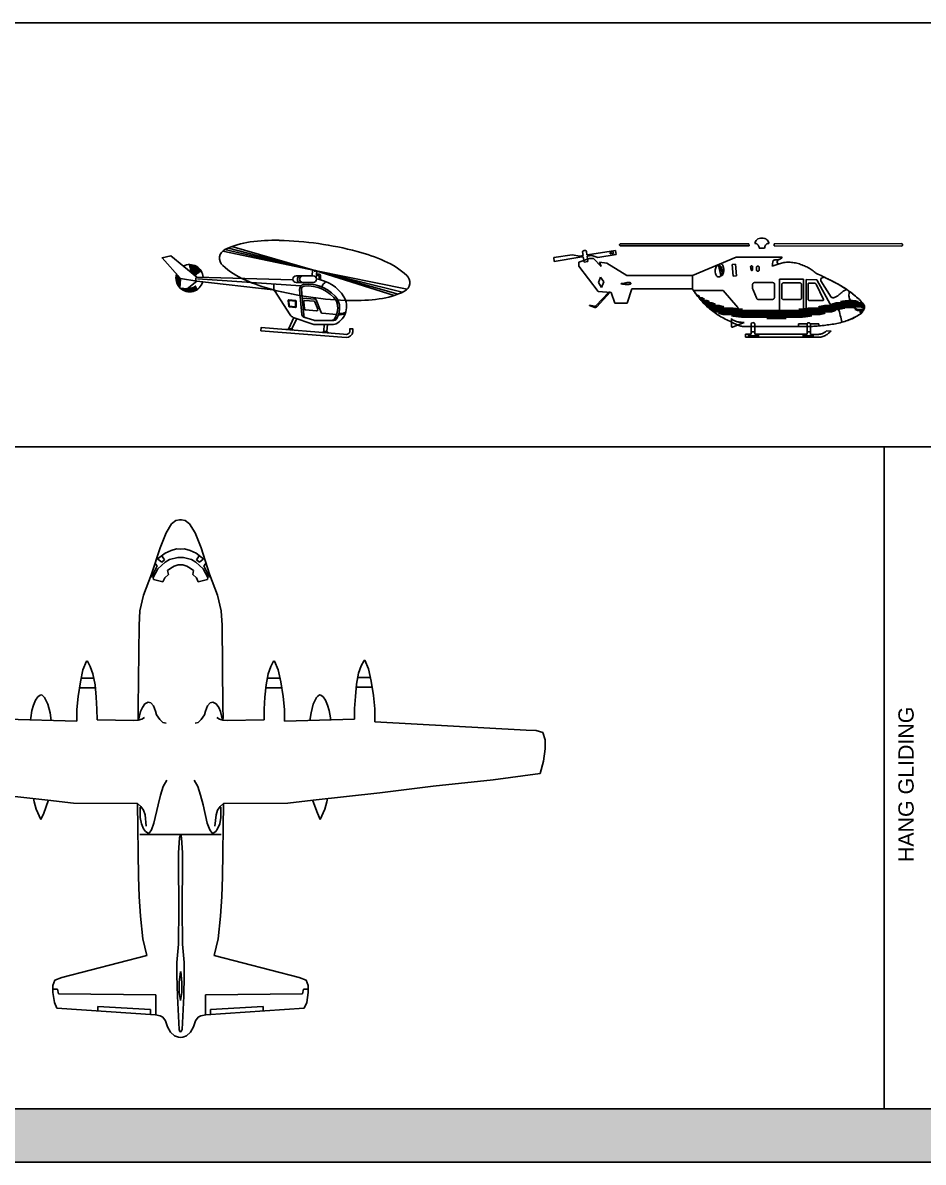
# Model space of a CAD drawing. Header units: millimetres. Extents: x 15433 to 243506, y 235846 to 321695.
# Drawn here: x 96177 to 125635, y 235846 to 273107 of the extents above; entities that cross this region are included whole.
import ezdxf

# ---------------------------------------------------------------- set-up
doc = ezdxf.new("R2010")
doc.units = ezdxf.units.MM
doc.layers.add('www.cad-blocks.net', color=7, linetype='Continuous')
doc.styles.get("Standard").update_dxf_attribs({"font": 'arial.ttf'})

# ---------------------------------------------------------------- blocks, each defined once
blk = doc.blocks.new('A$C612C57CA')
at = {"color": 0, "linetype": 'ByBlock'}
for p, q in [((6256, 16499), (6541, 16537)), ((6541, 16537), (6743, 16540)), ((6743, 16540), (6908, 16486)), ((5838, 15361), (5979, 16425)), ((5979, 16425), (6256, 16499)), ((6908, 16486), (6954, 16337)), ((6954, 16337), (6962, 16109)), ((6962, 16109), (7154, 12675)), ((5694, 13997), (5838, 15361)), ((5538, 12786), (5694, 13997)), ((5378, 11280), (5538, 12786)), ((7154, 12674), (7448, 12674)), ((7448, 12674), (7745, 12644)), ((7745, 12644), (8075, 12593)), ((7937, 12608), (7937, 12269)), ((8075, 12593), (8349, 12535)), ((8158, 12563), (8158, 12296)), ((8349, 12535), (8545, 12450)), ((8544, 12430), (8421, 12368)), ((8545, 12450), (8544, 12430)), ((7214, 12214), (7167, 10625)), ((7455, 12215), (7214, 12214)), ((7725, 12233), (7455, 12215)), ((8008, 12258), (7725, 12233)), ((8256, 12308), (8008, 12258)), ((8421, 12368), (8256, 12308)), ((7197, 11669), (7245, 11668)), ((7245, 11668), (7406, 11643)), ((7406, 11643), (7530, 11604)), ((4939, 11438), (5175, 11542)), ((5077, 11373), (4939, 11438)), ((5362, 11271), (5077, 11373)), ((5175, 11542), (5336, 11590)), ((5336, 11590), (5412, 11605)), ((7530, 11604), (7642, 11557)), ((7642, 11557), (7718, 11506)), ((7730, 11382), (7704, 11355)), ((7718, 11506), (7758, 11454)), ((7759, 11417), (7730, 11382)), ((7758, 11454), (7759, 11417)), ((663, 11076), (791, 11132)), ((791, 11132), (1014, 11163)), ((1014, 11163), (1172, 11163)), ((1092, 11057), (1092, 11158)), ((1172, 11163), (1292, 11117)), ((1292, 11117), (1359, 10959)), ((5309, 10701), (5378, 11280)), ((7357, 11230), (7184, 11201)), ((7551, 11279), (7357, 11230)), ((7704, 11355), (7551, 11279)), ((511, 8841), (663, 11076)), ((961, 8834), (987, 11034)), ((987, 11034), (1092, 11057)), ((1359, 10959), (1858, 9033)), ((5298, 9243), (5309, 10701)), ((7167, 10625), (7431, 10624)), ((7431, 10624), (7727, 10594)), ((7727, 10594), (8058, 10542)), ((7919, 10558), (7919, 10218)), ((8058, 10542), (8331, 10485)), ((8141, 10513), (8141, 10246)), ((8331, 10485), (8528, 10399)), ((8527, 10380), (8403, 10318)), ((8528, 10399), (8527, 10380)), ((696, 10144), (609, 10146)), ((633, 8952), (696, 10144)), ((7196, 10164), (7178, 9328)), ((7437, 10165), (7196, 10164)), ((7708, 10183), (7437, 10165)), ((7990, 10208), (7708, 10183)), ((8238, 10257), (7990, 10208)), ((8403, 10318), (8238, 10257)), ((7178, 9328), (7186, 9229)), ((1858, 9033), (2236, 9122)), ((2236, 9122), (2744, 9179)), ((2744, 9179), (3191, 9206)), ((3191, 9206), (3639, 9221)), ((3639, 9221), (5298, 9243)), ((4595, 9194), (4595, 8274)), ((4668, 9068), (4624, 9008)), ((4723, 9110), (4668, 9068)), ((4840, 9159), (4723, 9110)), ((5040, 9076), (4787, 9050)), ((4982, 9183), (4840, 9159)), ((5216, 9185), (4982, 9183)), ((5150, 9112), (5040, 9076)), ((5230, 9169), (5150, 9112)), ((5298, 9243), (5230, 9169)), ((7186, 9229), (7257, 9234)), ((7186, 9229), (7214, 9151)), ((7214, 9151), (7251, 9090)), ((7222, 9213), (7386, 9180)), ((7257, 9234), (7482, 9230)), ((7386, 9180), (7478, 9135)), ((7478, 9135), (7560, 9082)), ((7482, 9230), (9344, 9212)), ((7560, 9082), (7596, 9004)), ((9344, 9212), (9668, 9193)), ((9668, 9193), (10024, 9110)), ((10024, 9110), (10495, 8929)), ((486, 8733), (511, 8841)), ((516, 8834), (961, 8834)), ((528, 8948), (633, 8952)), ((4624, 9008), (4627, 8983)), ((4627, 8983), (4700, 8932)), ((4700, 8932), (4853, 8876)), ((4853, 8876), (5273, 8780)), ((5273, 8780), (5491, 8722)), ((7310, 8812), (7203, 8741)), ((7392, 8838), (7310, 8812)), ((7512, 8880), (7392, 8838)), ((7580, 8943), (7512, 8880)), ((7596, 9004), (7580, 8943)), ((10375, 8880), (10322, 8674)), ((10375, 8880), (10420, 8891)), ((10420, 8891), (10620, 8783)), ((10431, 8948), (10444, 8918)), ((10444, 8918), (10690, 8800)), ((10495, 8929), (11095, 8734)), ((10620, 8783), (10770, 8618)), ((10690, 8800), (10738, 8845)), ((10837, 8784), (10769, 8696)), ((10838, 8800), (10976, 8621)), ((118, 8499), (235, 8567)), ((235, 8567), (374, 8612)), ((374, 8612), (454, 8671)), ((454, 8671), (486, 8733)), ((5491, 8722), (5686, 8661)), ((5686, 8661), (5831, 8579)), ((7139, 8670), (7124, 8600)), ((7203, 8741), (7139, 8670)), ((10322, 8674), (10413, 8630)), ((10413, 8630), (10487, 8546)), ((10487, 8546), (10582, 8567)), ((10582, 8567), (10633, 8489)), ((10769, 8696), (10820, 8634)), ((10770, 8618), (10827, 8517)), ((10820, 8634), (10910, 8694)), ((10976, 8621), (11037, 8486)), ((11095, 8734), (11438, 8600)), ((11438, 8600), (11640, 8474)), ((5, 8320), (0, 8270)), ((5, 8220), (0, 8271)), ((5, 8320), (32, 8406)), ((32, 8406), (118, 8499)), ((133, 8283), (125, 8270)), ((133, 8257), (125, 8271)), ((180, 8304), (133, 8283)), ((935, 8342), (180, 8304)), ((834, 8271), (1013, 8299)), ((834, 8270), (1013, 8241)), ((1410, 8354), (935, 8342)), ((1013, 8299), (1240, 8300)), ((1240, 8300), (1495, 8275)), ((1240, 8241), (1495, 8265)), ((1699, 8351), (1410, 8354)), ((2108, 8315), (1699, 8351)), ((2332, 8316), (2108, 8315)), ((2707, 8308), (2332, 8316)), ((4179, 8314), (2707, 8308)), ((4524, 8291), (4179, 8314)), ((4595, 8274), (4524, 8291)), ((4595, 8266), (4524, 8249)), ((4595, 7347), (4595, 8266)), ((10633, 8489), (10678, 8413)), ((10678, 8413), (10711, 8324)), ((10711, 8324), (10711, 8270)), ((10711, 8216), (10711, 8271)), ((10827, 8517), (10877, 8335)), ((10877, 8335), (10877, 8270)), ((10877, 8206), (10877, 8271)), ((11037, 8486), (11069, 8362)), ((11069, 8362), (11067, 8270)), ((11069, 8178), (11067, 8270)), ((11640, 8474), (11713, 8376)), ((11713, 8376), (11728, 8291)), ((11728, 8291), (11730, 8270)), ((11728, 8249), (11730, 8270)), ((5, 8220), (32, 8135)), ((32, 8135), (118, 8041)), ((118, 8041), (235, 7973)), ((180, 8236), (133, 8257)), ((935, 8198), (180, 8236)), ((1410, 8186), (935, 8198)), ((1013, 8241), (1240, 8241)), ((1699, 8189), (1410, 8186)), ((2108, 8225), (1699, 8189)), ((2332, 8224), (2108, 8225)), ((2707, 8232), (2332, 8224)), ((4179, 8226), (2707, 8232)), ((4524, 8249), (4179, 8226)), ((10582, 7973), (10633, 8051)), ((10633, 8051), (10678, 8127)), ((10678, 8127), (10711, 8216)), ((10770, 7922), (10827, 8023)), ((10827, 8023), (10877, 8206)), ((10976, 7919), (11037, 8054)), ((11037, 8054), (11069, 8178)), ((11438, 7940), (11640, 8066)), ((11640, 8066), (11713, 8165)), ((11713, 8165), (11728, 8249)), ((235, 7973), (374, 7928)), ((374, 7928), (454, 7869)), ((454, 7869), (486, 7807)), ((486, 7807), (511, 7699)), ((4853, 7665), (5273, 7760)), ((5273, 7760), (5491, 7818)), ((5491, 7818), (5686, 7879)), ((5686, 7879), (5831, 7961)), ((7139, 7871), (7124, 7940)), ((7203, 7799), (7139, 7871)), ((7310, 7728), (7203, 7799)), ((10322, 7867), (10413, 7911)), ((10375, 7660), (10322, 7867)), ((10413, 7911), (10487, 7995)), ((10420, 7649), (10620, 7758)), ((10487, 7995), (10582, 7973)), ((10495, 7611), (11095, 7806)), ((10620, 7758), (10770, 7922)), ((10769, 7844), (10820, 7906)), ((10837, 7757), (10769, 7844)), ((10820, 7906), (10910, 7846)), ((10838, 7741), (10976, 7919)), ((11095, 7806), (11438, 7940)), ((511, 7699), (663, 5464)), ((516, 7706), (961, 7706)), ((528, 7592), (633, 7588)), ((633, 7588), (696, 6396)), ((961, 7706), (987, 5507)), ((1359, 5581), (1858, 7508)), ((1858, 7508), (2236, 7418)), ((4624, 7532), (4627, 7557)), ((4668, 7472), (4624, 7532)), ((4627, 7557), (4700, 7608)), ((4700, 7608), (4853, 7665)), ((5040, 7465), (4787, 7490)), ((7392, 7703), (7310, 7728)), ((7512, 7660), (7392, 7703)), ((7580, 7598), (7512, 7660)), ((7560, 7459), (7596, 7536)), ((7596, 7536), (7580, 7598)), ((10024, 7431), (10495, 7611)), ((10375, 7660), (10420, 7649)), ((10431, 7592), (10444, 7623)), ((10444, 7623), (10690, 7740)), ((10690, 7740), (10738, 7696)), ((2236, 7418), (2744, 7362)), ((2744, 7362), (3191, 7334)), ((3191, 7334), (3639, 7320)), ((3639, 7320), (5298, 7298)), ((4723, 7431), (4668, 7472)), ((4840, 7382), (4723, 7431)), ((4982, 7357), (4840, 7382)), ((5216, 7355), (4982, 7357)), ((5150, 7429), (5040, 7465)), ((5230, 7371), (5150, 7429)), ((5298, 7298), (5230, 7371)), ((5298, 7298), (5309, 5840)), ((7178, 7212), (7186, 7311)), ((7186, 7311), (7214, 7389)), ((7186, 7311), (7257, 7306)), ((7214, 7389), (7251, 7451)), ((7222, 7328), (7386, 7361)), ((7257, 7306), (7482, 7310)), ((7386, 7361), (7478, 7405)), ((7478, 7405), (7560, 7459)), ((7482, 7310), (9344, 7328)), ((9344, 7328), (9668, 7347)), ((9668, 7347), (10024, 7431)), ((7196, 6377), (7178, 7212)), ((696, 6396), (609, 6394)), ((7437, 6376), (7196, 6377)), ((7708, 6358), (7437, 6376)), ((7990, 6332), (7708, 6358)), ((7919, 5983), (7919, 6322)), ((8238, 6283), (7990, 6332)), ((8141, 6028), (8141, 6294)), ((8403, 6223), (8238, 6283)), ((8527, 6160), (8403, 6223)), ((7431, 5916), (7727, 5946)), ((7727, 5946), (8058, 5998)), ((8058, 5998), (8331, 6055)), ((8331, 6055), (8528, 6141)), ((8528, 6141), (8527, 6160)), ((5309, 5840), (5378, 5261)), ((7167, 5915), (7431, 5916)), ((7214, 4326), (7167, 5915)), ((663, 5464), (791, 5409)), ((987, 5507), (1092, 5483)), ((1092, 5483), (1092, 5382)), ((1292, 5423), (1359, 5581)), ((791, 5409), (1014, 5377)), ((1014, 5377), (1172, 5377)), ((1172, 5377), (1292, 5423)), ((5077, 5168), (4939, 5103)), ((5362, 5269), (5077, 5168)), ((5378, 5261), (5538, 3754)), ((7357, 5311), (7184, 5339)), ((7551, 5262), (7357, 5311)), ((7704, 5185), (7551, 5262)), ((7730, 5159), (7704, 5185)), ((4939, 5103), (5175, 4999)), ((5175, 4999), (5336, 4951)), ((5336, 4951), (5412, 4936)), ((7406, 4897), (7530, 4937)), ((7530, 4937), (7642, 4984)), ((7642, 4984), (7718, 5034)), ((7718, 5034), (7758, 5086)), ((7759, 5123), (7730, 5159)), ((7758, 5086), (7759, 5123)), ((7197, 4871), (7245, 4873)), ((7245, 4873), (7406, 4897)), ((7455, 4325), (7214, 4326)), ((7725, 4307), (7455, 4325)), ((8008, 4282), (7725, 4307)), ((7937, 3933), (7937, 4272)), ((8256, 4233), (8008, 4282)), ((8158, 3978), (8158, 4244)), ((8421, 4172), (8256, 4233)), ((8544, 4110), (8421, 4172)), ((7448, 3866), (7745, 3896)), ((7745, 3896), (8075, 3948)), ((8075, 3948), (8349, 4005)), ((8349, 4005), (8545, 4091)), ((8545, 4091), (8544, 4110)), ((5538, 3754), (5694, 2543)), ((6962, 431), (7154, 3865)), ((7154, 3866), (7448, 3866)), ((5694, 2543), (5838, 1179)), ((5838, 1179), (5979, 116)), ((6954, 204), (6962, 431)), ((5979, 116), (6256, 41)), ((6256, 41), (6541, 3)), ((6541, 3), (6743, 0)), ((6743, 0), (6908, 55)), ((6908, 55), (6954, 204))]:
    blk.add_line(p, q, dxfattribs=at)
blk = doc.blocks.new('A$C4BD03085')
at = {"linetype": 'Continuous'}
for p, q in [((2, 3041), (0, 3027)), ((0, 3027), (3, 3011)), ((8, 3055), (2, 3041)), ((3, 3011), (11, 2999)), ((20, 3064), (8, 3055)), ((11, 2999), (23, 2991)), ((37, 3067), (20, 3064)), ((23, 2991), (39, 2988)), ((4202, 3063), (37, 3067)), ((39, 2988), (4202, 2993)), ((4202, 2993), (4202, 3063)), ((4379, 3105), (4375, 3071)), ((4375, 3071), (4409, 3067)), ((4392, 3139), (4379, 3105)), ((4412, 3169), (4392, 3139)), ((4409, 3067), (4438, 3057)), ((4438, 3195), (4412, 3169)), ((4471, 3219), (4438, 3195)), ((4438, 3057), (4462, 3043)), ((4462, 3043), (4479, 3022)), ((4510, 3236), (4471, 3219)), ((4479, 3022), (4493, 3000)), ((4493, 3000), (4502, 2974)), ((4554, 3247), (4510, 3236)), ((4602, 3250), (4554, 3247)), ((4650, 3247), (4602, 3250)), ((4694, 3236), (4650, 3247)), ((4731, 3219), (4694, 3236)), ((4700, 2974), (4710, 3000)), ((4710, 3000), (4724, 3022)), ((4724, 3022), (4741, 3043)), ((4764, 3195), (4731, 3219)), ((4741, 3043), (4764, 3057)), ((4792, 3169), (4764, 3195)), ((4764, 3057), (4794, 3067)), ((4811, 3139), (4792, 3169)), ((4794, 3067), (4828, 3071)), ((4823, 3105), (4811, 3139)), ((4828, 3071), (4823, 3105)), ((5021, 2993), (5023, 3063)), ((9218, 2994), (5021, 2993)), ((5023, 3063), (9218, 3064)), ((9218, 3064), (9235, 3061)), ((9234, 2997), (9218, 2994)), ((9246, 3005), (9234, 2997)), ((9235, 3061), (9248, 3053)), ((9254, 3016), (9246, 3005)), ((9248, 3053), (9255, 3041)), ((9257, 3028), (9254, 3016)), ((9255, 3041), (9257, 3028)), ((3951, 2606), (3943, 2622)), ((3943, 2622), (5448, 2622)), ((4502, 2974), (4509, 2947)), ((4509, 2947), (4512, 2921)), ((4512, 2921), (4602, 2921)), ((4602, 2921), (4691, 2921)), ((4691, 2921), (4694, 2947)), ((4694, 2947), (4700, 2974)), ((5448, 2622), (6873, 2028)), ((9386, 2846), (9364, 2709)), ((9364, 2709), (9964, 2612)), ((10165, 2723), (9386, 2846)), ((9463, 2798), (9455, 2740)), ((9455, 2740), (9562, 2728)), ((9569, 2782), (9463, 2798)), ((9562, 2728), (9569, 2782)), ((9964, 2612), (10165, 2684)), ((10324, 2698), (10165, 2723)), ((10165, 2684), (10316, 2659)), ((10316, 2659), (10290, 2486)), ((10341, 2807), (10324, 2698)), ((10355, 2826), (10341, 2807)), ((10371, 2838), (10355, 2826)), ((10388, 2846), (10371, 2838)), ((10405, 2846), (10388, 2846)), ((10424, 2842), (10405, 2846)), ((10418, 2466), (10444, 2636)), ((10439, 2832), (10424, 2842)), ((10455, 2817), (10439, 2832)), ((10444, 2636), (10555, 2619)), ((10449, 2680), (10467, 2798)), ((10561, 2662), (10449, 2680)), ((10467, 2798), (10455, 2817)), ((10555, 2619), (11393, 2485)), ((10809, 2703), (10561, 2662)), ((11412, 2608), (10809, 2703)), ((2988, 2218), (3022, 2240)), ((3022, 2240), (3058, 2262)), ((3058, 2262), (3096, 2284)), ((3096, 2284), (3133, 2303)), ((3133, 2303), (3172, 2323)), ((3172, 2323), (3211, 2340)), ((3211, 2340), (3251, 2357)), ((3251, 2357), (3292, 2373)), ((3292, 2373), (3334, 2388)), ((3334, 2388), (3374, 2402)), ((3374, 2402), (3416, 2415)), ((3416, 2415), (3459, 2426)), ((3459, 2426), (3502, 2435)), ((3502, 2435), (3544, 2443)), ((3544, 2443), (3586, 2451)), ((3586, 2451), (3630, 2455)), ((3630, 2455), (3672, 2458)), ((3672, 2458), (3714, 2461)), ((3714, 2461), (3756, 2461)), ((3756, 2461), (3797, 2460)), ((3797, 2460), (3839, 2455)), ((3839, 2455), (3879, 2451)), ((3879, 2451), (3918, 2443)), ((3918, 2443), (3959, 2433)), ((3963, 2591), (3951, 2606)), ((3959, 2433), (3996, 2421)), ((3977, 2578), (3963, 2591)), ((3994, 2567), (3977, 2578)), ((4012, 2558), (3994, 2567)), ((3996, 2421), (4033, 2407)), ((4032, 2552), (4012, 2558)), ((4051, 2546), (4032, 2552)), ((4033, 2407), (4071, 2391)), ((4071, 2542), (4051, 2546)), ((4069, 2542), (4090, 2539)), ((4091, 2505), (4069, 2542)), ((4069, 2394), (4090, 2430)), ((4262, 2332), (4069, 2394)), ((4094, 2499), (4071, 2542)), ((4071, 2391), (4093, 2433)), ((4090, 2539), (4113, 2538)), ((4090, 2430), (4097, 2468)), ((4097, 2468), (4091, 2505)), ((4093, 2433), (4102, 2464)), ((4102, 2464), (4094, 2499)), ((4113, 2538), (4136, 2536)), ((4136, 2536), (4160, 2535)), ((4160, 2535), (4181, 2532)), ((4181, 2532), (4202, 2527)), ((4202, 2527), (4219, 2521)), ((4219, 2521), (4231, 2510)), ((4231, 2510), (4244, 2463)), ((4244, 2463), (4252, 2419)), ((4252, 2419), (4258, 2376)), ((4258, 2376), (4262, 2332)), ((4686, 2295), (4689, 2309)), ((4686, 2201), (4686, 2295)), ((4689, 2309), (4697, 2320)), ((4697, 2320), (4708, 2326)), ((4708, 2326), (4720, 2329)), ((4720, 2329), (4742, 2329)), ((4742, 2329), (4756, 2326)), ((4756, 2326), (4767, 2320)), ((4767, 2320), (4775, 2309)), ((4775, 2309), (4778, 2295)), ((4778, 2295), (4778, 2201)), ((4911, 2320), (4909, 2198)), ((4917, 2334), (4911, 2329)), ((4911, 2329), (4911, 2320)), ((4926, 2338), (4917, 2334)), ((4939, 2338), (4926, 2338)), ((4949, 2338), (4939, 2338)), ((4960, 2334), (4949, 2338)), ((4949, 2197), (4970, 2320)), ((4967, 2327), (4960, 2334)), ((4970, 2320), (4967, 2327)), ((5437, 2014), (5463, 2396)), ((5463, 2396), (5571, 2388)), ((5571, 2388), (5545, 2007)), ((5847, 2206), (5848, 2246)), ((5848, 2246), (5855, 2284)), ((5855, 2284), (5865, 2318)), ((5865, 2318), (5878, 2348)), ((5878, 2348), (5893, 2371)), ((5893, 2371), (5912, 2390)), ((5901, 2130), (5990, 2355)), ((5901, 2207), (5908, 2243)), ((5911, 2245), (5903, 2211)), ((5908, 2243), (5918, 2276)), ((5922, 2278), (5911, 2245)), ((5912, 2390), (5931, 2401)), ((5918, 2276), (5934, 2304)), ((5934, 2304), (5922, 2278)), ((5931, 2401), (5953, 2405)), ((5934, 2304), (5951, 2327)), ((5950, 2326), (5934, 2304)), ((6021, 2360), (5940, 2025)), ((5967, 2343), (5950, 2326)), ((5951, 2327), (5971, 2345)), ((5953, 2405), (5964, 2405)), ((5964, 2405), (5973, 2402)), ((5985, 2354), (5967, 2343)), ((5971, 2345), (5993, 2357)), ((5973, 2402), (5982, 2399)), ((5982, 2399), (5992, 2394)), ((5990, 2355), (5985, 2354)), ((5990, 2355), (6003, 2359)), ((6003, 2359), (5990, 2355)), ((5992, 2394), (5999, 2387)), ((5993, 2357), (6017, 2360)), ((5999, 2387), (6009, 2379)), ((6003, 2359), (6004, 2359)), ((6004, 2359), (6003, 2359)), ((6009, 2379), (6015, 2369)), ((6015, 2369), (6021, 2360)), ((6017, 2360), (6040, 2357)), ((6040, 2357), (6062, 2345)), ((6062, 2345), (6082, 2327)), ((6082, 2327), (6099, 2304)), ((6099, 2304), (6113, 2276)), ((6113, 2276), (6124, 2243)), ((6124, 2243), (6130, 2207)), ((9020, 2027), (9671, 2432)), ((9671, 2432), (9918, 2466)), ((9861, 2321), (10105, 2586)), ((9918, 2466), (9861, 2321)), ((10592, 2335), (9957, 1503)), ((10105, 2586), (10238, 2586)), ((10238, 2586), (10592, 2460)), ((10290, 2486), (10418, 2466)), ((10592, 2460), (10592, 2335)), ((11393, 2485), (11412, 2608)), ((2313, 985), (2809, 1888)), ((2380, 1880), (2334, 1857)), ((2335, 1860), (2390, 1887)), ((2429, 1904), (2380, 1880)), ((2390, 1887), (2444, 1915)), ((2476, 1927), (2429, 1904)), ((2444, 1915), (2499, 1941)), ((2524, 1950), (2476, 1927)), ((2499, 1941), (2555, 1968)), ((2572, 1974), (2524, 1950)), ((2555, 1968), (2609, 1994)), ((2669, 1930), (2572, 1974)), ((2609, 1994), (2666, 2021)), ((2666, 2021), (2720, 2045)), ((2677, 1915), (2669, 1930)), ((2669, 1852), (2675, 1874)), ((2675, 1874), (2678, 1896)), ((2678, 1896), (2677, 1915)), ((2720, 2045), (2776, 2072)), ((2776, 2072), (2832, 2098)), ((2809, 1888), (3152, 1890)), ((2832, 2098), (2860, 2123)), ((2860, 2123), (2890, 2148)), ((2890, 2148), (2921, 2172)), ((2921, 2172), (2954, 2195)), ((2954, 2195), (2988, 2218)), ((3152, 1890), (3152, 829)), ((3237, 1901), (4026, 1904)), ((3237, 833), (3237, 1901)), ((4026, 1904), (4026, 833)), ((4689, 2189), (4686, 2201)), ((4697, 2178), (4689, 2189)), ((4708, 2170), (4697, 2178)), ((4720, 2167), (4708, 2170)), ((4742, 2167), (4720, 2167)), ((4756, 2170), (4742, 2167)), ((4767, 2178), (4756, 2170)), ((4775, 2189), (4767, 2178)), ((4778, 2201), (4775, 2189)), ((4909, 2198), (4917, 2189)), ((4917, 2189), (4931, 2186)), ((4931, 2186), (4943, 2189)), ((4943, 2189), (4949, 2197)), ((5545, 2007), (5437, 2014)), ((5848, 2165), (5847, 2206)), ((5855, 2128), (5848, 2165)), ((5865, 2095), (5855, 2128)), ((5878, 2066), (5865, 2095)), ((5893, 2041), (5878, 2066)), ((5912, 2022), (5893, 2041)), ((5898, 2169), (5901, 2207)), ((5901, 2130), (5898, 2169)), ((5903, 2211), (5900, 2175)), ((5900, 2175), (5900, 2150)), ((5900, 2150), (5900, 2142)), ((5900, 2142), (5901, 2131)), ((5903, 2122), (5901, 2131)), ((5901, 2131), (5901, 2130)), ((5901, 2131), (5901, 2130)), ((5901, 2130), (5903, 2122)), ((5908, 2094), (5901, 2130)), ((5903, 2120), (5904, 2111)), ((5940, 2025), (5903, 2120)), ((5904, 2111), (5912, 2084)), ((5918, 2061), (5908, 2094)), ((5912, 2084), (5922, 2061)), ((5931, 2011), (5912, 2022)), ((5934, 2033), (5918, 2061)), ((5922, 2061), (5931, 2039)), ((5931, 2039), (5940, 2025)), ((5953, 2007), (5931, 2011)), ((5951, 2010), (5934, 2033)), ((5940, 2025), (5942, 2022)), ((5942, 2022), (5953, 2007)), ((5971, 1992), (5951, 2010)), ((5993, 1980), (5971, 1992)), ((6017, 1977), (5993, 1980)), ((6040, 1980), (6017, 1977)), ((6062, 1992), (6040, 1980)), ((6082, 2010), (6062, 1992)), ((6099, 2033), (6082, 2010)), ((6113, 2061), (6099, 2033)), ((6124, 2094), (6113, 2061)), ((6130, 2130), (6124, 2094)), ((6130, 2207), (6133, 2169)), ((6133, 2169), (6130, 2130)), ((6873, 2028), (6873, 1592)), ((6873, 1594), (6873, 2027)), ((6873, 2027), (9020, 2027)), ((9882, 1975), (9777, 1821)), ((9950, 1793), (9882, 1975)), ((1673, 1460), (1720, 1494)), ((1740, 1511), (1711, 1488)), ((1720, 1494), (1768, 1528)), ((1746, 1471), (1740, 1511)), ((1768, 1528), (1817, 1562)), ((1817, 1562), (1866, 1595)), ((1869, 1597), (1823, 1566)), ((1823, 1566), (1851, 1559)), ((1851, 1559), (1876, 1550)), ((1866, 1595), (1916, 1626)), ((1916, 1628), (1869, 1597)), ((1876, 1550), (1901, 1538)), ((1901, 1538), (1922, 1525)), ((1963, 1658), (1916, 1628)), ((1916, 1626), (1968, 1658)), ((1922, 1525), (1946, 1510)), ((1946, 1510), (1966, 1492)), ((2010, 1686), (1963, 1658)), ((1966, 1492), (1986, 1474)), ((1968, 1658), (2017, 1689)), ((2055, 1712), (2010, 1686)), ((2017, 1689), (2070, 1718)), ((2102, 1737), (2055, 1712)), ((2070, 1718), (2122, 1748)), ((2148, 1763), (2102, 1737)), ((2122, 1748), (2175, 1776)), ((2195, 1787), (2148, 1763)), ((2175, 1776), (2228, 1804)), ((2240, 1812), (2195, 1787)), ((2228, 1804), (2281, 1832)), ((2287, 1835), (2240, 1812)), ((2281, 1832), (2335, 1860)), ((2334, 1857), (2287, 1835)), ((2335, 1316), (2669, 1852)), ((2588, 1242), (2823, 1739)), ((2823, 1739), (2832, 1756)), ((2832, 1756), (2842, 1767)), ((2842, 1767), (2853, 1771)), ((2853, 1771), (2865, 1773)), ((2865, 1773), (3068, 1774)), ((3068, 1774), (3078, 1771)), ((3078, 1771), (3083, 1762)), ((3083, 1751), (3082, 1739)), ((3082, 1739), (3082, 1242)), ((3083, 1762), (3083, 1751)), ((3303, 1735), (3304, 1743)), ((3303, 1287), (3303, 1735)), ((3304, 1743), (3309, 1753)), ((3309, 1753), (3314, 1760)), ((3314, 1760), (3321, 1767)), ((3321, 1767), (3329, 1773)), ((3329, 1773), (3339, 1778)), ((3339, 1778), (3348, 1781)), ((3348, 1781), (3357, 1782)), ((3357, 1782), (3896, 1782)), ((3896, 1782), (3906, 1781)), ((3906, 1781), (3915, 1778)), ((3915, 1778), (3924, 1773)), ((3924, 1773), (3932, 1768)), ((3932, 1768), (3938, 1760)), ((3938, 1760), (3945, 1753)), ((3945, 1753), (3948, 1745)), ((3948, 1745), (3948, 1735)), ((3948, 1735), (3948, 1284)), ((4185, 1717), (4186, 1735)), ((4186, 1312), (4185, 1717)), ((4186, 1735), (4188, 1751)), ((4188, 1751), (4192, 1763)), ((4192, 1763), (4199, 1773)), ((4199, 1773), (4206, 1781)), ((4206, 1781), (4216, 1787)), ((4216, 1787), (4228, 1790)), ((4228, 1790), (4242, 1791)), ((4242, 1791), (4840, 1791)), ((4889, 1553), (4780, 1293)), ((4840, 1791), (4851, 1791)), ((4851, 1791), (4862, 1787)), ((4862, 1787), (4873, 1782)), ((4873, 1782), (4884, 1776)), ((4884, 1776), (4893, 1767)), ((4901, 1578), (4889, 1553)), ((4893, 1767), (4900, 1757)), ((4900, 1757), (4904, 1746)), ((4907, 1597), (4901, 1578)), ((4904, 1746), (4907, 1735)), ((4907, 1735), (4909, 1637)), ((4909, 1614), (4907, 1597)), ((4909, 1637), (4909, 1614)), ((5864, 1534), (5386, 975)), ((6838, 1533), (5864, 1534)), ((6816, 1503), (6786, 1460)), ((6803, 1486), (6838, 1533)), ((6845, 1547), (6816, 1503)), ((6873, 1592), (6845, 1547)), ((8852, 1594), (6873, 1594)), ((9014, 1122), (8852, 1594)), ((8888, 1774), (8885, 1763)), ((8885, 1763), (8889, 1754)), ((8900, 1784), (8888, 1774)), ((8889, 1754), (8902, 1745)), ((8919, 1793), (8900, 1784)), ((8902, 1745), (8920, 1737)), ((8949, 1799), (8919, 1793)), ((8920, 1737), (8949, 1732)), ((8964, 1801), (8949, 1799)), ((8949, 1732), (8964, 1732)), ((8978, 1799), (8964, 1801)), ((8964, 1732), (8981, 1732)), ((8991, 1798), (8978, 1799)), ((8981, 1732), (8998, 1732)), ((9003, 1796), (8991, 1798)), ((8998, 1732), (9016, 1732)), ((9017, 1793), (9003, 1796)), ((9016, 1732), (9031, 1734)), ((9030, 1790), (9017, 1793)), ((9042, 1785), (9030, 1790)), ((9031, 1734), (9050, 1735)), ((9056, 1782), (9042, 1785)), ((9050, 1735), (9067, 1735)), ((9072, 1778), (9056, 1782)), ((9067, 1735), (9084, 1739)), ((9087, 1773), (9072, 1778)), ((9084, 1739), (9101, 1740)), ((9104, 1770), (9087, 1773)), ((9101, 1740), (9118, 1742)), ((9123, 1765), (9104, 1770)), ((9118, 1742), (9135, 1743)), ((9145, 1762), (9123, 1765)), ((9135, 1743), (9153, 1746)), ((9167, 1760), (9145, 1762)), ((9153, 1746), (9170, 1749)), ((9193, 1759), (9167, 1760)), ((9170, 1749), (9187, 1751)), ((9187, 1751), (9204, 1754)), ((9221, 1757), (9193, 1759)), ((9204, 1754), (9221, 1757)), ((9957, 1503), (9533, 1474)), ((9777, 1821), (9843, 1630)), ((9843, 1630), (9950, 1793)), ((1288, 1097), (1327, 1142)), ((1332, 1156), (1299, 1115)), ((1318, 1115), (1326, 1120)), ((1326, 1120), (1334, 1125)), ((1327, 1142), (1368, 1185)), ((1371, 1196), (1332, 1156)), ((1334, 1125), (1341, 1129)), ((1341, 1129), (2187, 1128)), ((1368, 1185), (1408, 1228)), ((1411, 1238), (1371, 1196)), ((1408, 1228), (1450, 1270)), ((1457, 1281), (1411, 1238)), ((1441, 1170), (1474, 1179)), ((2025, 1170), (1441, 1170)), ((1450, 1270), (1492, 1310)), ((1502, 1321), (1457, 1281)), ((1474, 1179), (1507, 1185)), ((1492, 1310), (1536, 1349)), ((1547, 1360), (1502, 1321)), ((1507, 1185), (1542, 1192)), ((1536, 1349), (1581, 1386)), ((1542, 1192), (1577, 1196)), ((1592, 1396), (1547, 1360)), ((1556, 1092), (1606, 1125)), ((1577, 1196), (1614, 1200)), ((1581, 1386), (1626, 1424)), ((1634, 1430), (1592, 1396)), ((1606, 1125), (1648, 1157)), ((1614, 1200), (1650, 1203)), ((1626, 1424), (1673, 1460)), ((1675, 1461), (1634, 1430)), ((1648, 1157), (1683, 1190)), ((1650, 1203), (1687, 1203)), ((1711, 1488), (1675, 1461)), ((1683, 1190), (1709, 1223)), ((1687, 1203), (1726, 1203)), ((1709, 1223), (1728, 1256)), ((1726, 1203), (1764, 1203)), ((1728, 1256), (1742, 1290)), ((1742, 1290), (1750, 1323)), ((1751, 1432), (1746, 1471)), ((1750, 1323), (1754, 1358)), ((1754, 1394), (1751, 1432)), ((1754, 1358), (1754, 1394)), ((1764, 1203), (1801, 1200)), ((1801, 1200), (1840, 1196)), ((1840, 1196), (1877, 1193)), ((1877, 1193), (1915, 1189)), ((1915, 1189), (1952, 1182)), ((1952, 1182), (1989, 1176)), ((1986, 1474), (2008, 1455)), ((1989, 1176), (2025, 1170)), ((2008, 1455), (2028, 1436)), ((2028, 1436), (2049, 1418)), ((2049, 1418), (2069, 1399)), ((2069, 1399), (2091, 1382)), ((2091, 1382), (2113, 1365)), ((2113, 1365), (2136, 1349)), ((2136, 1349), (2161, 1335)), ((2161, 1335), (2187, 1324)), ((2187, 1324), (2204, 1313)), ((2187, 1128), (2195, 1125)), ((2195, 1125), (2203, 1122)), ((2203, 1122), (2211, 1120)), ((2204, 1313), (2223, 1305)), ((2211, 1120), (2218, 1117)), ((2223, 1305), (2242, 1301)), ((2242, 1301), (2262, 1298)), ((2262, 1298), (2281, 1299)), ((2281, 1299), (2300, 1302)), ((2300, 1302), (2318, 1307)), ((2318, 1307), (2335, 1316)), ((2586, 1228), (2588, 1242)), ((2589, 1217), (2586, 1228)), ((2595, 1207), (2589, 1217)), ((2605, 1204), (2595, 1207)), ((3052, 1206), (2605, 1204)), ((3064, 1209), (3052, 1206)), ((3075, 1215), (3064, 1209)), ((3082, 1228), (3075, 1215)), ((3082, 1242), (3082, 1228)), ((3304, 1279), (3303, 1287)), ((3307, 1270), (3304, 1279)), ((3312, 1262), (3307, 1270)), ((3320, 1254), (3312, 1262)), ((3328, 1246), (3320, 1254)), ((3335, 1242), (3328, 1246)), ((3345, 1238), (3335, 1242)), ((3354, 1237), (3345, 1238)), ((3893, 1237), (3354, 1237)), ((3904, 1238), (3893, 1237)), ((3915, 1242), (3904, 1238)), ((3924, 1246), (3915, 1242)), ((3932, 1252), (3924, 1246)), ((3940, 1259), (3932, 1252)), ((3945, 1266), (3940, 1259)), ((3948, 1274), (3945, 1266)), ((3948, 1284), (3948, 1274)), ((4189, 1299), (4186, 1312)), ((4195, 1287), (4189, 1299)), ((4203, 1274), (4195, 1287)), ((4213, 1263), (4203, 1274)), ((4223, 1254), (4213, 1263)), ((4236, 1246), (4223, 1254)), ((4248, 1242), (4236, 1246)), ((4261, 1242), (4248, 1242)), ((4725, 1242), (4261, 1242)), ((4734, 1243), (4725, 1242)), ((4744, 1246), (4734, 1243)), ((4752, 1251), (4744, 1246)), ((4759, 1257), (4752, 1251)), ((4766, 1265), (4759, 1257)), ((4770, 1274), (4766, 1265)), ((4775, 1284), (4770, 1274)), ((4780, 1293), (4775, 1284)), ((6200, 1117), (6214, 1122)), ((6214, 1122), (6227, 1128)), ((6227, 1128), (6503, 1128)), ((6319, 1170), (6330, 1175)), ((6540, 1170), (6319, 1170)), ((6330, 1175), (6341, 1181)), ((6341, 1181), (6350, 1185)), ((6350, 1185), (6361, 1192)), ((6361, 1192), (6372, 1196)), ((6372, 1196), (6383, 1201)), ((6383, 1201), (6392, 1207)), ((6392, 1207), (6403, 1212)), ((6403, 1212), (6576, 1212)), ((6503, 1128), (6467, 1086)), ((6481, 1254), (6490, 1259)), ((6613, 1254), (6481, 1254)), ((6518, 1136), (6482, 1097)), ((6490, 1259), (6500, 1263)), ((6492, 1103), (6534, 1148)), ((6500, 1263), (6509, 1268)), ((6509, 1268), (6518, 1274)), ((6518, 1274), (6528, 1279)), ((6556, 1173), (6518, 1136)), ((6528, 1279), (6537, 1285)), ((6534, 1148), (6576, 1195)), ((6537, 1285), (6545, 1290)), ((6576, 1212), (6540, 1170)), ((6545, 1290), (6554, 1296)), ((6554, 1296), (6651, 1296)), ((6590, 1212), (6556, 1173)), ((6576, 1195), (6616, 1243)), ((6624, 1252), (6590, 1212)), ((6651, 1296), (6613, 1254)), ((6616, 1243), (6655, 1291)), ((6658, 1293), (6624, 1252)), ((6626, 1338), (6635, 1343)), ((6686, 1338), (6626, 1338)), ((6635, 1343), (6643, 1349)), ((6643, 1349), (6652, 1354)), ((6652, 1354), (6662, 1360)), ((6655, 1291), (6694, 1340)), ((6691, 1334), (6658, 1293)), ((6662, 1360), (6669, 1365)), ((6669, 1365), (6679, 1371)), ((6679, 1371), (6686, 1376)), ((6686, 1376), (6696, 1382)), ((6724, 1382), (6686, 1338)), ((6724, 1376), (6691, 1334)), ((6694, 1340), (6732, 1390)), ((6696, 1382), (6724, 1382)), ((6755, 1418), (6724, 1376)), ((6732, 1390), (6769, 1438)), ((6786, 1460), (6755, 1418)), ((6769, 1438), (6803, 1486)), ((9407, 1122), (9014, 1122)), ((9533, 1474), (9407, 1122)), ((9604, 1478), (9569, 1475)), ((9569, 1475), (10005, 1003)), ((10036, 1028), (9604, 1478)), ((1242, 1005), (1240, 974)), ((1240, 974), (1249, 947)), ((1242, 1019), (1251, 1050)), ((1254, 1039), (1242, 1005)), ((1243, 985), (1242, 1019)), ((1251, 947), (1243, 985)), ((1249, 947), (1343, 986)), ((1251, 1050), (1288, 1097)), ((1251, 1002), (1253, 1013)), ((2747, 1002), (1251, 1002)), ((1267, 911), (1251, 947)), ((1253, 1013), (1254, 1023)), ((1273, 1076), (1254, 1039)), ((1254, 1023), (1257, 1033)), ((1257, 1033), (1260, 1044)), ((1260, 1044), (2518, 1044)), ((1263, 907), (1260, 918)), ((1260, 918), (1564, 918)), ((1267, 897), (1263, 907)), ((1285, 875), (1267, 911)), ((1271, 886), (1267, 897)), ((1278, 875), (1271, 886)), ((1299, 1115), (1273, 1076)), ((1471, 875), (1278, 875)), ((1306, 843), (1285, 875)), ((1287, 1087), (1292, 1094)), ((2328, 1086), (1287, 1087)), ((1292, 1094), (1298, 1098)), ((1298, 1098), (1304, 1105)), ((1304, 1105), (1310, 1109)), ((1327, 815), (1306, 843)), ((1306, 833), (1315, 822)), ((1402, 833), (1306, 833)), ((1310, 1109), (1318, 1115)), ((1315, 822), (1324, 813)), ((1324, 813), (1334, 802)), ((1346, 793), (1327, 815)), ((1334, 802), (1344, 793)), ((1343, 986), (1426, 1022)), ((1344, 793), (1352, 798)), ((1388, 763), (1346, 793)), ((1354, 813), (1352, 799)), ((1352, 798), (1359, 804)), ((1352, 799), (1355, 784)), ((1360, 827), (1354, 813)), ((1355, 784), (1383, 765)), ((1359, 804), (1366, 809)), ((1369, 841), (1360, 827)), ((1366, 809), (1374, 813)), ((1382, 854), (1369, 841)), ((1374, 813), (1380, 819)), ((1380, 819), (1388, 824)), ((1396, 866), (1382, 854)), ((1383, 765), (1413, 746)), ((1388, 824), (1394, 829)), ((1430, 734), (1388, 763)), ((1394, 829), (1402, 833)), ((1413, 879), (1396, 866)), ((1433, 891), (1413, 879)), ((1413, 746), (1444, 727)), ((1426, 1022), (1496, 1058)), ((1454, 902), (1433, 891)), ((1475, 913), (1454, 902)), ((1483, 882), (1471, 875)), ((1497, 924), (1475, 913)), ((1494, 888), (1483, 882)), ((1507, 894), (1494, 888)), ((1496, 1058), (1556, 1092)), ((1519, 935), (1497, 924)), ((1517, 899), (1507, 894)), ((1530, 904), (1517, 899)), ((1539, 946), (1519, 935)), ((1541, 908), (1530, 904)), ((1561, 955), (1539, 946)), ((1553, 913), (1541, 908)), ((1564, 918), (1553, 913)), ((1580, 964), (1561, 955)), ((1597, 974), (1580, 964)), ((2069, 972), (1597, 974)), ((1913, 957), (1888, 960)), ((1888, 960), (3029, 960)), ((1940, 953), (1913, 957)), ((1965, 949), (1940, 953)), ((1988, 944), (1965, 949)), ((2013, 938), (1988, 944)), ((2036, 932), (2013, 938)), ((2060, 925), (2036, 932)), ((2036, 721), (2050, 777)), ((2050, 777), (2066, 833)), ((2083, 918), (2060, 925)), ((2066, 833), (2080, 888)), ((2083, 972), (2069, 972)), ((2080, 888), (2094, 944)), ((2092, 967), (2083, 972)), ((3390, 918), (2083, 918)), ((2095, 960), (2092, 967)), ((2094, 944), (2095, 960)), ((2209, 874), (2206, 875)), ((2206, 875), (6213, 875)), ((2212, 874), (2209, 874)), ((2215, 872), (2212, 874)), ((2218, 871), (2215, 872)), ((2218, 1117), (2226, 1114)), ((2236, 866), (2218, 871)), ((2226, 1114), (2234, 1112)), ((2234, 1112), (2242, 1109)), ((2253, 861), (2236, 866)), ((2242, 1109), (2250, 1106)), ((2250, 1106), (2259, 1103)), ((2270, 857), (2253, 861)), ((2259, 1103), (2268, 1101)), ((2268, 1101), (2278, 1098)), ((2287, 852), (2270, 857)), ((2278, 1098), (2287, 1097)), ((2287, 1097), (2296, 1094)), ((2304, 847), (2287, 852)), ((2296, 1094), (2307, 1090)), ((2321, 843), (2304, 847)), ((2307, 1090), (2317, 1089)), ((2313, 832), (2313, 985)), ((3152, 829), (2313, 832)), ((2317, 1089), (2328, 1086)), ((2338, 838), (2321, 843)), ((2356, 833), (2338, 838)), ((6138, 833), (2356, 833)), ((2518, 1044), (2544, 1039)), ((2560, 785), (2535, 791)), ((2535, 791), (6018, 791)), ((2544, 1039), (2572, 1033)), ((2585, 780), (2560, 785)), ((2572, 1033), (2599, 1028)), ((2609, 774), (2585, 780)), ((2599, 1028), (2628, 1023)), ((2634, 770), (2609, 774)), ((2628, 1023), (2656, 1017)), ((2659, 763), (2634, 770)), ((2656, 1017), (2686, 1013)), ((2684, 759), (2659, 763)), ((2709, 754), (2684, 759)), ((2686, 1013), (2715, 1006)), ((2734, 749), (2709, 754)), ((2715, 1006), (2747, 1002)), ((5867, 749), (2734, 749)), ((3029, 960), (3050, 957)), ((3050, 957), (3072, 953)), ((3072, 953), (3094, 950)), ((3094, 950), (3116, 949)), ((3116, 949), (3138, 946)), ((3138, 946), (3161, 942)), ((3161, 942), (3183, 939)), ((3183, 939), (3206, 936)), ((3206, 936), (3228, 935)), ((3228, 935), (3251, 932)), ((4026, 833), (3237, 833)), ((3251, 932), (3275, 928)), ((3275, 928), (3297, 927)), ((3297, 927), (3320, 924)), ((3320, 924), (3343, 922)), ((3343, 922), (3367, 919)), ((3367, 919), (3390, 918)), ((5233, 918), (5256, 919)), ((6277, 916), (5233, 918)), ((5256, 919), (5278, 922)), ((5278, 922), (5302, 924)), ((5302, 924), (5325, 925)), ((5325, 925), (5347, 928)), ((5347, 928), (5370, 930)), ((5370, 930), (5393, 933)), ((5386, 975), (5386, 833)), ((5386, 833), (6169, 833)), ((5393, 933), (5417, 936)), ((5417, 936), (5439, 938)), ((5439, 938), (5462, 941)), ((5462, 941), (5485, 944)), ((5485, 944), (5507, 947)), ((5507, 947), (5531, 950)), ((5531, 950), (5554, 953)), ((5554, 953), (5576, 957)), ((5576, 957), (5599, 960)), ((5599, 960), (6341, 960)), ((5845, 1002), (5864, 1006)), ((6394, 1002), (5845, 1002)), ((5864, 1006), (5884, 1011)), ((5890, 756), (5867, 749)), ((5884, 1011), (5903, 1016)), ((5912, 762), (5890, 756)), ((5903, 1016), (5923, 1020)), ((5934, 768), (5912, 762)), ((5923, 1020), (5943, 1025)), ((5953, 773), (5934, 768)), ((5943, 1025), (5964, 1031)), ((5970, 779), (5953, 773)), ((5964, 1031), (5982, 1037)), ((5987, 784), (5970, 779)), ((5982, 1037), (6003, 1044)), ((6003, 787), (5987, 784)), ((6003, 1044), (6429, 1044)), ((6018, 791), (6003, 787)), ((6074, 762), (6031, 732)), ((6118, 791), (6074, 762)), ((6161, 822), (6118, 791)), ((6123, 1086), (6135, 1090)), ((6467, 1086), (6123, 1086)), ((6135, 1090), (6149, 1095)), ((6147, 837), (6138, 833)), ((6155, 841), (6147, 837)), ((6149, 1095), (6161, 1100)), ((6165, 846), (6155, 841)), ((6161, 1100), (6175, 1106)), ((6204, 854), (6161, 822)), ((6174, 851), (6165, 846)), ((6169, 833), (6218, 865)), ((6183, 857), (6174, 851)), ((6175, 1106), (6188, 1111)), ((6193, 863), (6183, 857)), ((6188, 1111), (6200, 1117)), ((6202, 869), (6193, 863)), ((6213, 875), (6202, 869)), ((6246, 886), (6204, 854)), ((6218, 865), (6264, 899)), ((6288, 919), (6246, 886)), ((6264, 899), (6311, 936)), ((6285, 921), (6277, 916)), ((6291, 927), (6285, 921)), ((6328, 953), (6288, 919)), ((6299, 932), (6291, 927)), ((6306, 938), (6299, 932)), ((6316, 942), (6306, 938)), ((6311, 936), (6358, 975)), ((6323, 949), (6316, 942)), ((6331, 953), (6323, 949)), ((6367, 989), (6328, 953)), ((6341, 960), (6331, 953)), ((6358, 975), (6403, 1016)), ((6406, 1023), (6367, 989)), ((6429, 1044), (6394, 1002)), ((6403, 1016), (6448, 1058)), ((6445, 1061), (6406, 1023)), ((6482, 1097), (6445, 1061)), ((6448, 1058), (6492, 1103)), ((10005, 1003), (10011, 997)), ((10011, 997), (10017, 992)), ((10017, 992), (10025, 988)), ((10025, 988), (10031, 985)), ((10031, 985), (10039, 981)), ((10044, 1022), (10036, 1028)), ((10039, 981), (10047, 980)), ((10052, 1017), (10044, 1022)), ((10047, 980), (10055, 981)), ((10061, 1016), (10052, 1017)), ((10055, 981), (10064, 983)), ((10076, 1019), (10061, 1016)), ((10064, 983), (10238, 1047)), ((10237, 1050), (10076, 1019)), ((10238, 1047), (10237, 1050)), ((1472, 707), (1430, 734)), ((1444, 727), (1477, 707)), ((1516, 681), (1472, 707)), ((1477, 707), (1513, 687)), ((1513, 687), (1549, 667)), ((1561, 657), (1516, 681)), ((1549, 667), (1588, 648)), ((1606, 634), (1561, 657)), ((1588, 648), (1628, 628)), ((1651, 612), (1606, 634)), ((1628, 628), (1669, 608)), ((1698, 592), (1651, 612)), ((1669, 608), (1711, 589)), ((1746, 573), (1698, 592)), ((1711, 589), (1753, 572)), ((1793, 555), (1746, 573)), ((1753, 572), (1798, 555)), ((1841, 539), (1793, 555)), ((1798, 555), (1841, 537)), ((1891, 522), (1841, 539)), ((1841, 537), (1887, 523)), ((1887, 523), (1932, 509)), ((1940, 508), (1891, 522)), ((1932, 509), (1979, 498)), ((1991, 494), (1940, 508)), ((1979, 498), (1993, 555)), ((2041, 481), (1991, 494)), ((1993, 555), (2007, 609)), ((2007, 609), (2021, 665)), ((2021, 665), (2036, 721)), ((2092, 469), (2041, 481)), ((2144, 458), (2092, 469)), ((2195, 447), (2144, 458)), ((2248, 438), (2195, 447)), ((2301, 430), (2248, 438)), ((2354, 421), (2301, 430)), ((2407, 413), (2354, 421)), ((2461, 407), (2407, 413)), ((2514, 399), (2461, 407)), ((2569, 393), (2514, 399)), ((2624, 388), (2569, 393)), ((2680, 382), (2624, 388)), ((2734, 377), (2680, 382)), ((2733, 375), (2733, 442)), ((2733, 442), (3015, 442)), ((2940, 358), (2733, 375)), ((2790, 372), (2734, 377)), ((2990, 704), (2971, 707)), ((2971, 707), (5596, 707)), ((3008, 701), (2990, 704)), ((3027, 698), (3008, 701)), ((3013, 435), (3018, 452)), ((3015, 441), (3013, 358)), ((3013, 100), (3013, 435)), ((3015, 442), (3015, 441)), ((3018, 452), (3030, 464)), ((3046, 696), (3027, 698)), ((3030, 464), (3047, 472)), ((3066, 693), (3046, 696)), ((3047, 472), (3068, 475)), ((3085, 690), (3066, 693)), ((3068, 475), (3089, 474)), ((3103, 687), (3085, 690)), ((3089, 474), (3106, 467)), ((3122, 685), (3103, 687)), ((3106, 467), (3121, 455)), ((3121, 455), (3125, 436)), ((3142, 682), (3122, 685)), ((3124, 442), (3398, 442)), ((3125, 358), (3124, 442)), ((3125, 436), (3125, 104)), ((3161, 679), (3142, 682)), ((3180, 678), (3161, 679)), ((3200, 674), (3180, 678)), ((3219, 673), (3200, 674)), ((3237, 670), (3219, 673)), ((3258, 668), (3237, 670)), ((3276, 665), (3258, 668)), ((5241, 665), (3276, 665)), ((3398, 442), (3398, 358)), ((3803, 623), (3843, 622)), ((4437, 623), (3803, 623)), ((3843, 622), (3882, 620)), ((3882, 620), (3923, 618)), ((3923, 618), (3963, 617)), ((3963, 617), (4002, 617)), ((4002, 617), (4043, 617)), ((4043, 617), (4082, 615)), ((4082, 615), (4122, 615)), ((4122, 615), (4161, 615)), ((4161, 615), (4202, 615)), ((4202, 615), (4241, 617)), ((4241, 617), (4281, 617)), ((4281, 617), (4320, 618)), ((4320, 618), (4359, 620)), ((4359, 620), (4398, 622)), ((4398, 622), (4437, 623)), ((4834, 442), (4839, 460)), ((4834, 104), (4834, 442)), ((4839, 460), (4851, 472)), ((4851, 472), (4870, 480)), ((4870, 480), (4892, 484)), ((4892, 484), (4912, 481)), ((4912, 481), (4931, 475)), ((4931, 475), (4943, 463)), ((4943, 463), (4948, 446)), ((4948, 446), (4948, 101)), ((5540, 343), (5177, 491)), ((5177, 491), (5205, 491)), ((5205, 491), (5234, 491)), ((5234, 491), (5263, 492)), ((5263, 667), (5241, 665)), ((5284, 670), (5263, 667)), ((5263, 492), (5292, 494)), ((5306, 671), (5284, 670)), ((5292, 494), (5323, 497)), ((5320, 379), (5292, 372)), ((5328, 674), (5306, 671)), ((5350, 388), (5320, 379)), ((5323, 497), (5351, 500)), ((5351, 676), (5328, 674)), ((5379, 397), (5350, 388)), ((5373, 679), (5351, 676)), ((5351, 500), (5381, 505)), ((5395, 682), (5373, 679)), ((5393, 402), (5379, 397)), ((5381, 505), (5411, 511)), ((5591, 502), (5393, 402)), ((5417, 684), (5395, 682)), ((5411, 511), (5437, 517)), ((5440, 687), (5417, 684)), ((5437, 517), (5463, 526)), ((5462, 690), (5440, 687)), ((5484, 693), (5462, 690)), ((5463, 526), (5490, 537)), ((5506, 696), (5484, 693)), ((5490, 537), (5513, 550)), ((5529, 698), (5506, 696)), ((5513, 550), (5537, 564)), ((5551, 701), (5529, 698)), ((5537, 564), (5557, 579)), ((5574, 704), (5551, 701)), ((5557, 579), (5576, 598)), ((5596, 707), (5574, 704)), ((5576, 598), (5591, 620)), ((5591, 620), (5591, 358)), ((5601, 509), (5591, 502)), ((5650, 531), (5601, 509)), ((5700, 553), (5650, 531)), ((5750, 575), (5700, 553)), ((5798, 600), (5750, 575)), ((5845, 625), (5798, 600)), ((5893, 650), (5845, 625)), ((5939, 676), (5893, 650)), ((5985, 704), (5939, 676)), ((6031, 732), (5985, 704)), ((2340, 207), (2485, 212)), ((2357, 190), (2340, 207)), ((2376, 171), (2357, 190)), ((2398, 153), (2376, 171)), ((2419, 136), (2398, 153)), ((2444, 117), (2419, 136)), ((2469, 100), (2444, 117)), ((2496, 83), (2469, 100)), ((2485, 212), (2504, 198)), ((2524, 65), (2496, 83)), ((2504, 198), (2522, 184)), ((2522, 184), (2541, 171)), ((2552, 51), (2524, 65)), ((2541, 171), (2560, 159)), ((2580, 37), (2552, 51)), ((2560, 159), (2580, 148)), ((2580, 148), (2599, 139)), ((2609, 26), (2580, 37)), ((2599, 139), (2619, 129)), ((2639, 17), (2609, 26)), ((2619, 129), (2639, 122)), ((2639, 122), (2661, 115)), ((2669, 9), (2639, 17)), ((2661, 115), (2683, 109)), ((2700, 5), (2669, 9)), ((2683, 109), (2705, 104)), ((2729, 3), (2700, 5)), ((2705, 104), (2726, 101)), ((2726, 101), (2750, 98)), ((2759, 3), (2729, 3)), ((2750, 98), (2775, 97)), ((5133, 3), (2759, 3)), ((2775, 97), (2800, 97)), ((2845, 368), (2790, 372)), ((2800, 97), (2826, 98)), ((2826, 98), (3013, 100)), ((2901, 363), (2845, 368)), ((2957, 358), (2901, 363)), ((2929, 97), (2929, 2)), ((3013, 358), (2940, 358)), ((5194, 358), (2957, 358)), ((2958, 97), (2958, 0)), ((3220, 51), (2958, 51)), ((3015, 187), (3128, 187)), ((3398, 358), (3125, 358)), ((3125, 104), (4834, 104)), ((3220, 103), (3220, 0)), ((3248, 103), (3248, 0)), ((4717, 103), (4717, 0)), ((4745, 103), (4745, 0)), ((4745, 51), (5007, 51)), ((4951, 187), (4837, 187)), ((4948, 101), (5133, 101)), ((5007, 97), (5007, 0)), ((5037, 97), (5037, 2)), ((5133, 101), (5133, 3)), ((5216, 360), (5194, 358)), ((5239, 361), (5216, 360)), ((5266, 366), (5239, 361)), ((5292, 372), (5266, 366)), ((5548, 338), (5540, 343)), ((5555, 335), (5548, 338)), ((5565, 332), (5555, 335)), ((5574, 332), (5565, 332)), ((5582, 333), (5574, 332)), ((5588, 338), (5582, 333)), ((5591, 346), (5588, 338)), ((5591, 358), (5591, 346))]:
    blk.add_line(p, q, dxfattribs=at)
blk = doc.blocks.new('A$C12332429')
at = {"xscale": -1}
blk.add_blockref('A$C4BD03085', (11412, 0), dxfattribs=at)
blk = doc.blocks.new('helicop1')
for points in [[(948, 2751), (-1769, 1965), (-4362, 1152)], [(1177, 2651), (-1769, 1965), (1060, 2705)], [(-1769, 1965), (1244, 2606)], [(-1049, 1659), (2100, 1753), (2940, 2446), (3234, 2383), (2625, 1711), (2646, 1396), (2415, 1375), (2090, 1615), (-404, 1334)], [(-1769, 1965), (-4790, 1359)], [(-1769, 1965), (-4627, 1257)], [(-1769, 1965), (-4490, 1199)], [(-1807, 1725), (-1833, 1957), (-1698, 1975), (-1670, 1790)], [(-1773, 1988), (-1763, 1928)], [(-1946, 1669), (-1946, 1808)], [(-1906, 1848), (-1821, 1848)], [(-1906, 1679), (-1906, 1768)], [(-1866, 1808), (-1816, 1808)], [(-1712, 1790), (-1150, 1790)], [(-1712, 1580), (-1150, 1580)], [(-1310, 1469), (2075, 1700)], [(2625, 1711), (2090, 1615)], [(-1328, 1349), (-1401, 508)], [(-1268, 1344), (-1339, 526)], [(-958, 516), (-441, 1312)], [(-2531, 989), (-2528, 997)], [(-1973, 595), (-1810, 1006)], [(-1859, 705), (-1764, 944)], [(-1776, 1031), (-1353, 1064)], [(-1730, 969), (-1446, 991)], [(-1403, 948), (-1423, 714)], [(-1158, 783), (-1158, 969)], [(-911, 1006), (-1139, 989)], [(-1138, 805), (-1138, 951)], [(-1135, 763), (-929, 786)], [(-934, 984), (-1119, 971)], [(-1115, 785), (-947, 804)], [(-929, 822), (-912, 962)], [(-911, 804), (-890, 984)], [(-2477, 528), (-2006, 570)], [(-1818, 650), (-1460, 678)], [(-1410, 439), (-1734, 342)], [(-1705, 214), (-1060, 435)], [(-1018, 58), (-1173, 397)], [(-1022, 58), (-916, 74), (-1078, 430)], [(-2914, 67), (-3014, 59), (-3006, -36)], [(-2907, -28), (-2915, 72)], [(-2799, -120), (-2700, -112), (-8, 100), (0, 0), (-2791, -219)], [(-2392, 338), (-1763, 338)], [(-2373, 204), (-1770, 204)], [(-2075, 204), (-2061, -12), (-2160, -25), (-2176, 204)]]:
    blk.add_lwpolyline(points)
for centre, radius, start, end in [((-324, -8159), 11118, 98.0766, 104.7431), ((-324, -8159), 11118, 91.4102, 98.0766), ((-451, -3026), 5984, 82.3192, 91.4102), ((-9, 247), 2681, 63.8132, 82.3192), ((1034, 2368), 317, 8.0766, 63.8132), ((-2965, -173), 2681, 113.8341, 132.3401), ((-1631, -3194), 5984, 104.7431, 113.8341), ((1034, 2368), 317, 312.3401, 8.0766), ((-558, 4115), 2681, 293.8341, 312.3401), ((2332, 1718), 446, 62.5201, 176.3949), ((2332, 1718), 416, 87.6578, 149.7939), ((2332, 1718), 386, 88.4971, 150.3347), ((2332, 1718), 356, 89.4809, 150.9675), ((2332, 1718), 326, 90.6506, 151.718), ((2332, 1718), 296, 92.065, 152.6226), ((2332, 1718), 266, 93.8112, 153.7344), ((2332, 1718), 236, 96.0242, 155.1345), ((2332, 1718), 206, 97.3121, 156.9533), ((-4557, 1575), 317, 132.3401, 188.0766), ((-4557, 1575), 317, 188.0766, 243.8132), ((-1630, 426), 1283, 98.3649, 147.6582), ((-1542, 340), 1184, 83.5818, 146.321), ((-2369, 1260), 417, 24.9318, 55.8906), ((-1906, 1808), 40, 90, 180), ((-1866, 1768), 40, 90, 180), ((-1712, 1685), 105, 90, 270), ((-1428, 1358), 160, 355.0449, 83.5818), ((-1376, 1685), 109, 284.4448, 75.5552), ((-1322, 1685), 124, 302.1223, 57.8777), ((-1150, 1685), 105, 270, 90), ((-813, 1427), 389, 342.1047, 15.1337), ((-1893, 7136), 5984, 284.7431, 293.8341), ((2332, 1718), 446, 196.1566, 313.6038), ((2332, 1718), 416, 176.0113, 176.3949), ((2332, 1718), 386, 175.5677, 176.3949), ((2034, 1680), 98, 342.7839, 47.707), ((2332, 1718), 326, 337.1673, 4.9203), ((2332, 1718), 356, 328.7515, 9.2514), ((2332, 1718), 446, 313.6038, 17.9627), ((2332, 1718), 386, 322.8354, 12.7149), ((2332, 1718), 416, 318.2848, 15.5658), ((-3514, 3696), 2681, 243.8132, 262.3192), ((-1542, 340), 1124, 83.5818, 146.321), ((-1913, 1409), 0.5, 0, 180), ((-1913, 1409), 0.5, 180, 0), ((-3199, 12101), 11118, 278.0766, 284.7431), ((-1428, 1358), 100, 355.0449, 83.5818), ((-399, 1285), 50, 96.4225, 147.0048), ((2332, 1718), 416, 232.9591, 308.0479), ((2332, 1718), 386, 232.2399, 300.3307), ((2332, 1718), 356, 231.3976, 286.2268), ((2332, 1718), 326, 230.3973, 279.3824), ((-3073, 6969), 5984, 262.3192, 271.4102), ((-3199, 12101), 11118, 271.4102, 278.0766), ((-2172, 786), 632, 148.9213, 242.3145), ((-1867, 745), 708, 159.7937, 208.7138), ((-1867, 745), 648, 159.7937, 214.0447), ((-1773, 992), 40, 94.4236, 158.3658), ((-1727, 929), 40, 94.4236, 158.3658), ((-1443, 951), 40, 355.0449, 94.4236), ((-1138, 969), 20, 94.1649, 180), ((-1138, 783), 20, 180, 276.4414), ((-1118, 951), 20, 94.1649, 180), ((-1118, 805), 20, 180, 276.4414), ((-949, 824), 20, 276.4414, 353.2272), ((-932, 964), 20, 353.2272, 94.1649), ((-931, 806), 20, 276.4414, 353.2272), ((-910, 986), 20, 353.2272, 94.1649), ((-2584, 950), 391, 240.0332, 274.9976), ((-2586, 846), 328, 236.2006, 278.385), ((-1900, 772), 692, 212.0078, 215.6433), ((-2321, 438), 100, 214.0447, 270), ((-2010, 610), 40, 275.1139, 338.3658), ((-1821, 690), 40, 158.3658, 274.4236), ((-1501, 516), 100, 286.6837, 355.0449), ((-1463, 718), 40, 274.4236, 355.0449), ((-1439, 535), 100, 286.6837, 355.0449), ((-1125, 625), 200, 288.9235, 327.0048), ((-2373, 404), 200, 242.3145, 270), ((-2392, 438), 100, 224.3052, 270), ((-1770, 404), 200, 270, 288.9235), ((-1770, 404), 200, 270, 288.9235), ((-1763, 438), 100, 270, 286.6837), ((-1066, 63), 45.9, 278.6093, 358.3269), ((-830, 149), 114, 221.637, 275.2033), ((-2807, -20), 200, 184.4927, 274.4927), ((-2807, -20), 100, 184.4927, 274.4927), ((-2222, -12), 62.8, 282.9538, 357.1628), ((-2005, -1), 57.3, 191.1923, 274.2827)]:
    blk.add_arc(centre, radius, start, end)
blk = doc.blocks.new('A$C560645F1')
blk.add_blockref('helicop1', (4871, 219))
blk = doc.blocks.new('A$C70E71479')
at = {"xscale": -1}
blk.add_blockref('A$C560645F1', (8106, 0), dxfattribs=at)
blk = doc.blocks.new('FORMAT')
at = {"layer": 'www.cad-blocks.net', "true_color": 0x546d8e}
h = blk.add_hatch(color=155, dxfattribs=at)
h.set_gradient(color1=(68, 68, 68), color2=(84, 109, 142), tint=1)
h.paths.add_polyline_path([(25502, 237591), (25502, 235846), (243506, 235846), (243506, 237591)])
at = {"layer": 'www.cad-blocks.net', "color": 155, "true_color": 0x546d8e}
for p, q in [((25502, 273107), (152041, 273107)), ((25502, 259236), (152041, 259236)), ((124362, 259236), (124362, 237591)), ((243506, 237591), (25502, 237591)), ((25502, 237591), (243506, 237591)), ((25502, 237591), (243506, 237591)), ((25502, 237591), (243506, 237591)), ((25502, 235846), (243506, 235846))]:
    blk.add_line(p, q, dxfattribs=at)
blk.add_text('HANG GLIDING', height=500, rotation=90, dxfattribs=at).set_placement((125322, 245661))

msp = doc.modelspace()

# ---------------------------------------------------------------- block references
for name, p in [('A$C12332429', (113546, 262818)), ('A$C70E71479', (100731, 262818))]:
    msp.add_blockref(name, p)
at = {"xscale": 1.44282914, "yscale": 1.44282914, "zscale": 1.44282914, "rotation": 89.99999999999999}
msp.add_blockref('A$C612C57CA', (113271, 239930), dxfattribs=at)
at = {"layer": 'www.cad-blocks.net'}
msp.add_blockref('FORMAT', (0, 0), dxfattribs=at)

doc.saveas('drawing.dxf')
